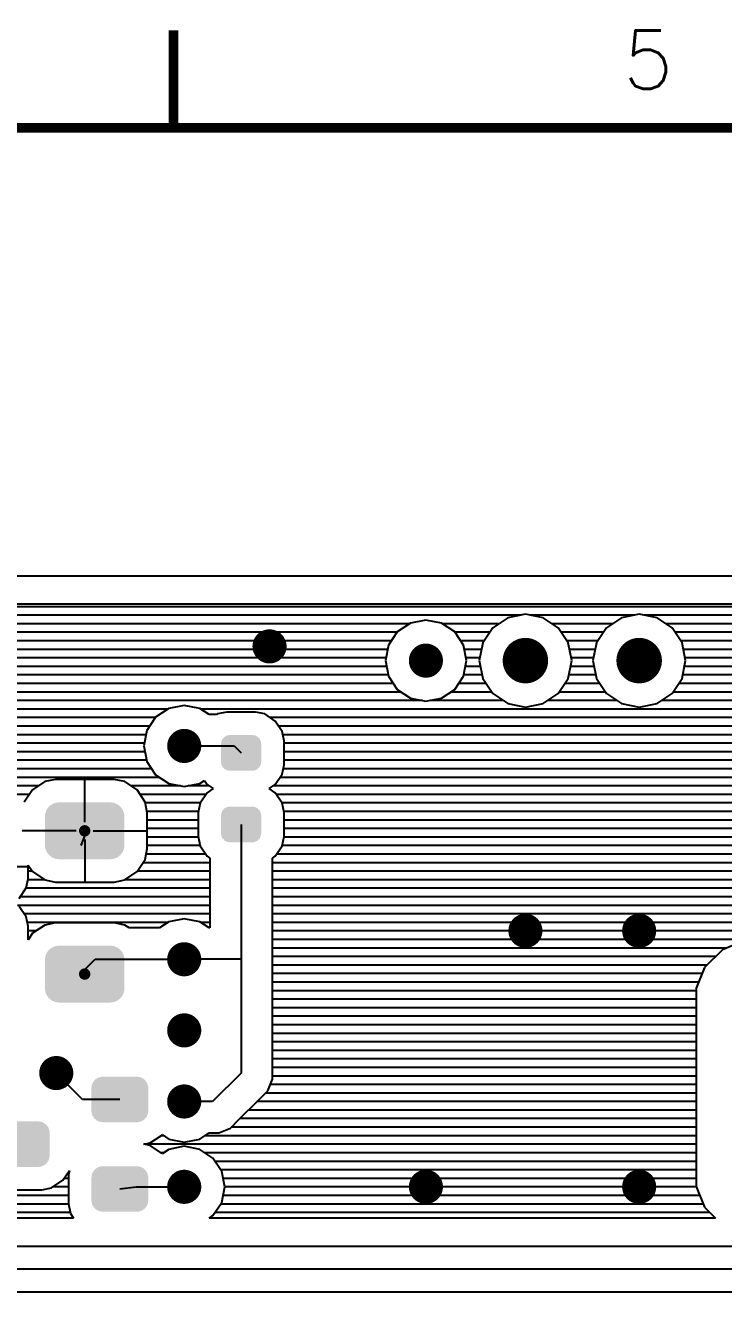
# Model space of a CAD drawing. Extents: x 295 to 953, y 10 to 290.
# Drawn here: x 679.4 to 715.2, y 224.6 to 290.2 of the extents above; entities that cross this region are included whole.
import ezdxf
from ezdxf.enums import TextEntityAlignment as Align

# ---------------------------------------------------------------- set-up
doc = ezdxf.new("R2010")
doc.units = 0
doc.header["$LTSCALE"] = 5
doc.header["$MEASUREMENT"] = 0
doc.layers.get('0').update_dxf_attribs({"linetype": 'CONTINUOUS', "lineweight": 25})
for name, color, linetype in [('DV-PEI-A6_BOT', 7, 'CONTINUOUS'), ('문자', 4, 'CONTINUOUS'), ('테두리', 3, 'CONTINUOUS')]:
    doc.layers.add(name, color=color, linetype=linetype)
doc.styles.get("Standard").update_dxf_attribs({"font": 'simplex.shx'})

# ---------------------------------------------------------------- blocks, each defined once
blk = doc.blocks.new('C')
at = {"layer": '테두리', "const_width": 0.5}
for points in [[(210, 290), (210, 285)], [(15, 285), (15, 15), (405, 15), (405, 285), (15, 285)]]:
    blk.add_lwpolyline(points, dxfattribs=at)
at = {"layer": '문자'}
blk.add_text('5', height=3, dxfattribs=at).set_placement((234.375, 288.5), align=Align.MIDDLE)

msp = doc.modelspace()

# ---------------------------------------------------------------- linework, layer by layer
for points, const_width in [([(692.343, 258.372, -1), (691.467, 258.372, -1)], 0.876), ([(705.633, 257.641, -1), (704.465, 257.641, -1)], 1.168), ([(711.475, 257.641, -1), (710.307, 257.641, -1)], 1.168), ([(700.376, 257.641, -1), (699.499, 257.641, -1)], 0.876), ([(687.961, 253.26, -1), (687.085, 253.26, -1)], 0.876), ([(682.557, 248.902, -1), (682.265, 248.902, -1)], 0.292), ([(705.487, 243.767, -1), (704.611, 243.767, -1)], 0.876), ([(711.329, 243.767, -1), (710.453, 243.767, -1)], 0.876), ([(687.961, 242.306, -1), (687.085, 242.306, -1)], 0.876), ([(682.557, 241.547, -1), (682.265, 241.547, -1)], 0.292), ([(687.961, 238.655, -1), (687.085, 238.655, -1)], 0.876), ([(681.389, 236.464, -1), (680.513, 236.464, -1)], 0.876), ([(687.961, 235.004, -1), (687.085, 235.004, -1)], 0.876), ([(687.961, 230.622, -1), (687.085, 230.622, -1)], 0.876), ([(700.376, 230.622, -1), (699.499, 230.622, -1)], 0.876), ([(711.329, 230.622, -1), (710.453, 230.622, -1)], 0.876)]:
    msp.add_lwpolyline(points, format="xyb", close=True, dxfattribs=dict(const_width=const_width))
for points in [[(691.478, 252.442), (691.478, 253.365), (689.41, 252.442), (689.41, 253.365)], [(691.475, 253.365), (691.457, 253.495), (689.413, 253.365), (689.434, 253.495)], [(691.457, 253.495), (691.45, 253.509), (689.434, 253.495), (689.436, 253.509)], [(691.45, 253.509), (691.394, 253.626), (689.436, 253.509), (689.497, 253.626)], [(691.394, 253.626), (691.382, 253.639), (689.497, 253.626), (689.504, 253.639)], [(691.382, 253.639), (691.293, 253.731), (689.504, 253.639), (689.599, 253.731)], [(691.293, 253.731), (691.275, 253.741), (689.599, 253.731), (689.608, 253.741)], [(691.275, 253.741), (691.164, 253.8), (689.608, 253.741), (689.73, 253.8)], [(691.164, 253.8), (691.136, 253.804), (689.73, 253.8), (689.739, 253.804)], [(691.136, 253.804), (691.02, 253.824), (689.739, 253.804), (689.869, 253.824)], [(691.454, 252.313), (691.475, 252.442), (689.432, 252.313), (689.413, 252.442)], [(691.452, 252.298), (691.454, 252.313), (689.439, 252.298), (689.432, 252.313)], [(691.391, 252.181), (691.452, 252.298), (689.495, 252.181), (689.439, 252.298)], [(691.385, 252.169), (691.391, 252.181), (689.507, 252.169), (689.495, 252.181)], [(691.289, 252.076), (691.385, 252.169), (689.596, 252.076), (689.507, 252.169)], [(691.28, 252.067), (691.289, 252.076), (689.613, 252.067), (689.596, 252.076)], [(691.159, 252.008), (691.28, 252.067), (689.725, 252.008), (689.613, 252.067)], [(691.149, 252.003), (691.159, 252.008), (689.753, 252.003), (689.725, 252.008)], [(691.02, 251.984), (691.149, 252.003), (689.869, 251.984), (689.753, 252.003)], [(684.36, 249.986), (684.345, 250.019), (680.458, 249.986), (680.482, 250.019)], [(684.345, 250.019), (684.251, 250.135), (680.482, 250.019), (680.567, 250.135)], [(684.251, 250.135), (684.229, 250.162), (680.567, 250.135), (680.6, 250.162)], [(684.229, 250.162), (684.106, 250.252), (680.6, 250.162), (680.71, 250.252)], [(684.106, 250.252), (684.08, 250.271), (680.71, 250.252), (680.752, 250.271)], [(684.08, 250.271), (683.935, 250.329), (680.752, 250.271), (680.878, 250.329)], [(683.935, 250.329), (683.909, 250.339), (680.878, 250.329), (680.936, 250.339)], [(683.909, 250.339), (683.734, 250.361), (680.936, 250.339), (681.059, 250.361)], [(683.734, 250.361), (683.726, 250.362), (681.059, 250.361), (681.097, 250.362)], [(691.382, 249.964), (691.293, 250.057), (689.504, 249.964), (689.599, 250.057)], [(691.293, 250.057), (691.275, 250.066), (689.599, 250.057), (689.608, 250.066)], [(691.275, 250.066), (691.164, 250.125), (689.608, 250.066), (689.73, 250.125)], [(691.164, 250.125), (691.136, 250.13), (689.73, 250.125), (689.739, 250.13)], [(691.136, 250.13), (691.02, 250.149), (689.739, 250.13), (689.869, 250.149)], [(684.456, 249.632), (684.455, 249.67), (680.367, 249.632), (680.372, 249.67)], [(684.456, 248.172), (684.456, 249.632), (680.367, 248.172), (680.367, 249.632)], [(684.455, 249.67), (684.429, 249.815), (680.372, 249.67), (680.39, 249.815)], [(684.429, 249.815), (684.422, 249.851), (680.39, 249.815), (680.405, 249.851)], [(684.422, 249.851), (684.36, 249.986), (680.405, 249.851), (680.458, 249.986)], [(691.478, 248.768), (691.478, 249.691), (689.41, 248.768), (689.41, 249.691)], [(691.475, 249.691), (691.457, 249.82), (689.413, 249.691), (689.434, 249.82)], [(691.457, 249.82), (691.45, 249.835), (689.434, 249.82), (689.436, 249.835)], [(691.45, 249.835), (691.394, 249.952), (689.436, 249.835), (689.497, 249.952)], [(691.394, 249.952), (691.382, 249.964), (689.497, 249.952), (689.504, 249.964)], [(691.454, 248.638), (691.475, 248.768), (689.432, 248.638), (689.413, 248.768)], [(684.451, 248.134), (684.456, 248.172), (680.368, 248.134), (680.367, 248.172)], [(684.433, 247.989), (684.451, 248.134), (680.394, 247.989), (680.368, 248.134)], [(691.452, 248.623), (691.454, 248.638), (689.439, 248.623), (689.432, 248.638)], [(691.391, 248.506), (691.452, 248.623), (689.495, 248.506), (689.439, 248.623)], [(691.385, 248.494), (691.391, 248.506), (689.507, 248.494), (689.495, 248.506)], [(691.289, 248.401), (691.385, 248.494), (689.596, 248.401), (689.507, 248.494)], [(691.28, 248.392), (691.289, 248.401), (689.613, 248.392), (689.596, 248.401)], [(691.159, 248.333), (691.28, 248.392), (689.725, 248.333), (689.613, 248.392)], [(691.149, 248.328), (691.159, 248.333), (689.753, 248.328), (689.725, 248.333)], [(691.02, 248.309), (691.149, 248.328), (689.869, 248.309), (689.753, 248.328)], [(684.418, 247.952), (684.433, 247.989), (680.4, 247.952), (680.394, 247.989)], [(684.365, 247.817), (684.418, 247.952), (680.463, 247.817), (680.4, 247.952)], [(684.341, 247.785), (684.365, 247.817), (680.478, 247.785), (680.463, 247.817)], [(684.255, 247.669), (684.341, 247.785), (680.572, 247.669), (680.478, 247.785)], [(684.223, 247.642), (684.255, 247.669), (680.594, 247.642), (680.572, 247.669)], [(684.113, 247.552), (684.223, 247.642), (680.717, 247.552), (680.594, 247.642)], [(684.071, 247.533), (684.113, 247.552), (680.743, 247.533), (680.717, 247.552)], [(683.945, 247.475), (684.071, 247.533), (680.888, 247.475), (680.743, 247.533)], [(683.887, 247.465), (683.945, 247.475), (680.914, 247.465), (680.888, 247.475)], [(683.764, 247.442), (683.887, 247.465), (681.089, 247.442), (680.914, 247.465)], [(683.726, 247.441), (683.764, 247.442), (681.097, 247.441), (681.089, 247.442)], [(684.345, 242.664), (684.251, 242.78), (680.482, 242.664), (680.567, 242.78)], [(684.251, 242.78), (684.229, 242.807), (680.567, 242.78), (680.6, 242.807)], [(684.229, 242.807), (684.106, 242.896), (680.6, 242.807), (680.71, 242.896)], [(684.106, 242.896), (684.08, 242.916), (680.71, 242.896), (680.752, 242.916)], [(684.08, 242.916), (683.935, 242.974), (680.752, 242.916), (680.878, 242.974)], [(683.935, 242.974), (683.909, 242.984), (680.878, 242.974), (680.936, 242.984)], [(683.909, 242.984), (683.734, 243.006), (680.936, 242.984), (681.059, 243.006)], [(683.734, 243.006), (683.726, 243.007), (681.059, 243.006), (681.097, 243.007)], [(684.456, 242.277), (684.455, 242.315), (680.367, 242.277), (680.372, 242.315)], [(684.456, 240.817), (684.456, 242.277), (680.367, 240.817), (680.367, 242.277)], [(684.455, 242.315), (684.429, 242.46), (680.372, 242.315), (680.39, 242.46)], [(684.429, 242.46), (684.422, 242.496), (680.39, 242.46), (680.405, 242.496)], [(684.422, 242.496), (684.36, 242.631), (680.405, 242.496), (680.458, 242.631)], [(684.36, 242.631), (684.345, 242.664), (680.458, 242.631), (680.482, 242.664)], [(684.451, 240.779), (684.456, 240.817), (680.368, 240.779), (680.367, 240.817)], [(684.433, 240.634), (684.451, 240.779), (680.394, 240.634), (680.368, 240.779)], [(684.418, 240.597), (684.433, 240.634), (680.4, 240.597), (680.394, 240.634)], [(684.365, 240.462), (684.418, 240.597), (680.463, 240.462), (680.4, 240.597)], [(684.341, 240.43), (684.365, 240.462), (680.478, 240.43), (680.463, 240.462)], [(684.255, 240.314), (684.341, 240.43), (680.572, 240.314), (680.478, 240.43)], [(684.223, 240.287), (684.255, 240.314), (680.594, 240.287), (680.572, 240.314)], [(684.113, 240.197), (684.223, 240.287), (680.717, 240.197), (680.594, 240.287)], [(684.071, 240.178), (684.113, 240.197), (680.743, 240.178), (680.717, 240.197)], [(683.945, 240.12), (684.071, 240.178), (680.888, 240.12), (680.743, 240.178)], [(683.887, 240.11), (683.945, 240.12), (680.914, 240.11), (680.888, 240.12)], [(683.764, 240.087), (683.887, 240.11), (681.089, 240.087), (680.914, 240.11)], [(683.726, 240.086), (683.764, 240.087), (681.097, 240.086), (681.089, 240.087)], [(685.406, 236.186), (685.327, 236.222), (683.037, 236.186), (683.092, 236.222)], [(685.327, 236.222), (685.256, 236.254), (683.092, 236.222), (683.197, 236.254)], [(685.256, 236.254), (685.142, 236.27), (683.197, 236.254), (683.25, 236.27)], [(685.142, 236.27), (685.093, 236.277), (683.25, 236.27), (683.34, 236.277)], [(685.677, 235.693), (685.67, 235.784), (682.756, 235.693), (682.769, 235.784)], [(685.677, 234.525), (685.677, 235.693), (682.756, 234.525), (682.756, 235.693)], [(685.67, 235.784), (685.648, 235.856), (682.769, 235.784), (682.779, 235.856)], [(685.648, 235.856), (685.622, 235.941), (682.779, 235.856), (682.818, 235.941)], [(685.622, 235.941), (685.579, 236.006), (682.818, 235.941), (682.847, 236.006)], [(685.579, 236.006), (685.531, 236.079), (682.847, 236.006), (682.909, 236.079)], [(685.531, 236.079), (685.47, 236.132), (682.909, 236.079), (682.954, 236.132)], [(685.47, 236.132), (685.406, 236.186), (682.954, 236.132), (683.037, 236.186)], [(685.664, 234.434), (685.677, 234.525), (682.763, 234.434), (682.756, 234.525)], [(685.654, 234.362), (685.664, 234.434), (682.785, 234.362), (682.763, 234.434)], [(685.615, 234.277), (685.654, 234.362), (682.811, 234.277), (682.785, 234.362)], [(685.586, 234.211), (685.615, 234.277), (682.854, 234.211), (682.811, 234.277)], [(680.583, 233.56), (680.557, 233.645), (677.714, 233.56), (677.753, 233.645)], [(680.557, 233.645), (680.514, 233.711), (677.753, 233.645), (677.782, 233.711)], [(680.514, 233.711), (680.466, 233.783), (677.782, 233.711), (677.844, 233.783)], [(680.466, 233.783), (680.405, 233.836), (677.844, 233.783), (677.889, 233.836)], [(680.405, 233.836), (680.341, 233.89), (677.889, 233.836), (677.972, 233.89)], [(680.341, 233.89), (680.262, 233.926), (677.972, 233.89), (678.027, 233.926)], [(680.262, 233.926), (680.191, 233.958), (678.027, 233.926), (678.132, 233.958)], [(680.191, 233.958), (680.077, 233.974), (678.132, 233.958), (678.185, 233.974)], [(680.077, 233.974), (680.028, 233.981), (678.185, 233.974), (678.275, 233.981)], [(685.524, 234.139), (685.586, 234.211), (682.902, 234.139), (682.854, 234.211)], [(685.479, 234.086), (685.524, 234.139), (682.963, 234.086), (682.902, 234.139)], [(685.396, 234.032), (685.479, 234.086), (683.027, 234.032), (682.963, 234.086)], [(685.341, 233.996), (685.396, 234.032), (683.106, 233.996), (683.027, 234.032)], [(685.236, 233.964), (685.341, 233.996), (683.177, 233.964), (683.106, 233.996)], [(685.183, 233.948), (685.236, 233.964), (683.291, 233.948), (683.177, 233.964)], [(685.093, 233.941), (685.183, 233.948), (683.34, 233.941), (683.291, 233.948)], [(680.612, 233.397), (680.605, 233.488), (677.691, 233.397), (677.704, 233.488)], [(680.612, 232.229), (680.612, 233.397), (677.691, 232.229), (677.691, 233.397)], [(680.605, 233.488), (680.583, 233.56), (677.704, 233.488), (677.714, 233.56)], [(680.599, 232.138), (680.612, 232.229), (677.698, 232.138), (677.691, 232.229)], [(680.589, 232.066), (680.599, 232.138), (677.72, 232.066), (677.698, 232.138)], [(680.55, 231.981), (680.589, 232.066), (677.746, 231.981), (677.72, 232.066)], [(680.521, 231.915), (680.55, 231.981), (677.789, 231.915), (677.746, 231.981)], [(680.459, 231.843), (680.521, 231.915), (677.837, 231.843), (677.789, 231.915)], [(680.414, 231.79), (680.459, 231.843), (677.898, 231.79), (677.837, 231.843)], [(680.331, 231.736), (680.414, 231.79), (677.962, 231.736), (677.898, 231.79)], [(680.276, 231.7), (680.331, 231.736), (678.041, 231.7), (677.962, 231.736)], [(680.171, 231.668), (680.276, 231.7), (678.112, 231.668), (678.041, 231.7)], [(680.118, 231.652), (680.171, 231.668), (678.226, 231.652), (678.112, 231.668)], [(680.028, 231.645), (680.118, 231.652), (678.275, 231.645), (678.226, 231.652)], [(685.406, 231.588), (685.327, 231.624), (683.037, 231.588), (683.092, 231.624)], [(685.327, 231.624), (685.256, 231.656), (683.092, 231.624), (683.197, 231.656)], [(685.256, 231.656), (685.142, 231.673), (683.197, 231.656), (683.25, 231.673)], [(685.142, 231.673), (685.093, 231.68), (683.25, 231.673), (683.34, 231.68)], [(685.677, 231.095), (685.67, 231.186), (682.756, 231.095), (682.769, 231.186)], [(685.677, 229.927), (685.677, 231.095), (682.756, 229.927), (682.756, 231.095)], [(685.67, 231.186), (685.648, 231.259), (682.769, 231.186), (682.779, 231.259)], [(685.648, 231.259), (685.622, 231.343), (682.779, 231.259), (682.818, 231.343)], [(685.622, 231.343), (685.579, 231.409), (682.818, 231.343), (682.847, 231.409)], [(685.579, 231.409), (685.531, 231.481), (682.847, 231.409), (682.909, 231.481)], [(685.531, 231.481), (685.47, 231.534), (682.909, 231.481), (682.954, 231.534)], [(685.47, 231.534), (685.406, 231.588), (682.954, 231.534), (683.037, 231.588)], [(685.664, 229.837), (685.677, 229.927), (682.763, 229.837), (682.756, 229.927)], [(685.654, 229.764), (685.664, 229.837), (682.785, 229.764), (682.763, 229.837)], [(685.615, 229.679), (685.654, 229.764), (682.811, 229.679), (682.785, 229.764)], [(685.586, 229.614), (685.615, 229.679), (682.854, 229.614), (682.811, 229.679)], [(685.524, 229.541), (685.586, 229.614), (682.902, 229.541), (682.854, 229.614)], [(685.479, 229.488), (685.524, 229.541), (682.963, 229.488), (682.902, 229.541)], [(685.396, 229.434), (685.479, 229.488), (683.027, 229.434), (682.963, 229.488)], [(685.341, 229.398), (685.396, 229.434), (683.106, 229.398), (683.027, 229.434)], [(685.236, 229.366), (685.341, 229.398), (683.177, 229.366), (683.106, 229.398)], [(685.183, 229.35), (685.236, 229.366), (683.291, 229.35), (683.177, 229.366)], [(685.093, 229.343), (685.183, 229.35), (683.34, 229.343), (683.291, 229.35)]]:
    msp.add_solid(points)
at = {"layer": 'DV-PEI-A6_BOT'}
for p, q in [((515.377, 262), (858.075, 262)), ((533.014, 260.562), (682.411, 260.562)), ((682.411, 260.562), (840.864, 260.562)), ((704.821, 259.972), (532.126, 259.972)), ((840.765, 260.411), (532.663, 260.411)), ((705.049, 260.019), (704.138, 259.838)), ((705.966, 259.838), (705.049, 260.019)), ((710.663, 259.972), (705.283, 259.972)), ((710.891, 260.019), (709.98, 259.838)), ((711.808, 259.838), (710.891, 260.019)), ((734.031, 259.972), (711.125, 259.972)), ((699.102, 259.534), (531.688, 259.534)), ((699.143, 259.564), (698.465, 259.114)), ((699.937, 259.721), (699.143, 259.564)), ((700.738, 259.564), (699.937, 259.721)), ((701.415, 259.114), (700.738, 259.564)), ((703.688, 259.534), (700.779, 259.534)), ((703.367, 259.324), (702.853, 258.553)), ((704.138, 259.838), (703.367, 259.324)), ((706.738, 259.324), (705.966, 259.838)), ((709.53, 259.534), (706.416, 259.534)), ((707.252, 258.553), (706.738, 259.324)), ((709.209, 259.324), (708.695, 258.553)), ((709.98, 259.838), (709.209, 259.324)), ((712.58, 259.324), (711.808, 259.838)), ((732.898, 259.534), (712.258, 259.534)), ((713.094, 258.553), (712.58, 259.324)), ((698.161, 258.658), (530.812, 258.658)), ((698.459, 259.096), (531.25, 259.096)), ((698.465, 259.114), (698.015, 258.436)), ((701.865, 258.436), (701.415, 259.114)), ((703.215, 259.096), (701.421, 259.096)), ((702.923, 258.658), (701.719, 258.658)), ((702.853, 258.553), (702.671, 257.641)), ((709.057, 259.096), (706.889, 259.096)), ((708.765, 258.658), (707.181, 258.658)), ((707.433, 257.641), (707.252, 258.553)), ((708.695, 258.553), (708.513, 257.641)), ((732.425, 259.096), (712.731, 259.096)), ((732.133, 258.658), (713.023, 258.658)), ((713.275, 257.641), (713.094, 258.553)), ((697.975, 258.22), (530.373, 258.22)), ((698.015, 258.436), (697.858, 257.641)), ((702.023, 257.641), (701.865, 258.436)), ((702.788, 258.22), (701.906, 258.22)), ((708.63, 258.22), (707.316, 258.22)), ((731.998, 258.22), (713.158, 258.22)), ((697.916, 257.344), (529.795, 257.344)), ((697.887, 257.782), (529.976, 257.782)), ((697.858, 257.641), (698.015, 256.841)), ((701.865, 256.841), (702.023, 257.641)), ((702.73, 257.344), (701.965, 257.344)), ((702.701, 257.782), (701.994, 257.782)), ((702.671, 257.641), (702.853, 256.724)), ((707.252, 256.724), (707.433, 257.641)), ((708.572, 257.344), (707.374, 257.344)), ((708.543, 257.782), (707.403, 257.782)), ((708.513, 257.641), (708.695, 256.724)), ((713.094, 256.724), (713.275, 257.641)), ((731.94, 257.344), (713.216, 257.344)), ((731.911, 257.782), (713.245, 257.782)), ((698.004, 256.905), (529.789, 256.905)), ((698.015, 256.841), (698.465, 256.163)), ((701.415, 256.163), (701.865, 256.841)), ((702.818, 256.905), (701.877, 256.905)), ((702.853, 256.724), (703.367, 255.953)), ((706.738, 255.953), (707.252, 256.724)), ((708.66, 256.905), (707.287, 256.905)), ((708.695, 256.724), (709.209, 255.953)), ((712.58, 255.953), (713.094, 256.724)), ((732.028, 256.905), (713.129, 256.905)), ((698.261, 256.467), (529.789, 256.467)), ((698.664, 256.029), (529.789, 256.029)), ((698.465, 256.163), (699.143, 255.714)), ((700.738, 255.714), (701.415, 256.163)), ((703.314, 256.029), (701.217, 256.029)), ((703.022, 256.467), (701.62, 256.467)), ((703.367, 255.953), (704.138, 255.439)), ((705.966, 255.439), (706.738, 255.953)), ((709.156, 256.029), (706.79, 256.029)), ((708.864, 256.467), (707.082, 256.467)), ((709.209, 255.953), (709.98, 255.439)), ((711.808, 255.439), (712.58, 255.953)), ((732.524, 256.029), (712.632, 256.029)), ((732.232, 256.467), (712.924, 256.467)), ((699.739, 255.591), (642.627, 255.591)), ((687.523, 255.34), (686.729, 255.182)), ((688.324, 255.182), (687.523, 255.34)), ((699.143, 255.714), (699.937, 255.556)), ((699.937, 255.556), (700.738, 255.714)), ((703.904, 255.591), (700.142, 255.591)), ((704.138, 255.439), (705.049, 255.258)), ((705.049, 255.258), (705.966, 255.439)), ((709.746, 255.591), (706.2, 255.591)), ((709.98, 255.439), (710.891, 255.258)), ((710.891, 255.258), (711.808, 255.439)), ((733.114, 255.591), (712.042, 255.591)), ((686.688, 255.153), (643.399, 255.153)), ((686.045, 254.715), (643.726, 254.715)), ((686.051, 254.732), (685.601, 254.055)), ((686.729, 255.182), (686.051, 254.732)), ((688.803, 254.867), (688.324, 255.182)), ((724.345, 255.153), (688.364, 255.153)), ((689.182, 254.867), (688.803, 254.867)), ((689.235, 254.902), (689.182, 254.867)), ((689.714, 254.995), (689.235, 254.902)), ((691.18, 254.995), (689.714, 254.995)), ((691.659, 254.902), (691.18, 254.995)), ((692.197, 254.539), (691.659, 254.902)), ((723.276, 254.715), (691.928, 254.715)), ((685.747, 254.277), (643.942, 254.277)), ((685.601, 254.055), (685.443, 253.26)), ((692.553, 254.002), (692.197, 254.539)), ((722.821, 254.277), (692.372, 254.277)), ((692.652, 253.529), (692.553, 254.002)), ((685.56, 253.838), (649.796, 253.838)), ((685.473, 253.4), (650.111, 253.4)), ((722.528, 253.838), (692.588, 253.838)), ((692.652, 252.284), (692.652, 253.529)), ((722.406, 253.4), (692.652, 253.4)), ((685.502, 252.962), (650.263, 252.962)), ((685.443, 253.26), (685.601, 252.46)), ((687.523, 253.26), (690.094, 253.26)), ((690.094, 253.26), (690.444, 252.904)), ((722.341, 252.962), (692.652, 252.962)), ((685.589, 252.524), (650.298, 252.524)), ((685.847, 252.086), (650.298, 252.086)), ((685.601, 252.46), (686.051, 251.782)), ((692.553, 251.811), (692.652, 252.284)), ((722.341, 252.086), (692.612, 252.086)), ((722.341, 252.524), (692.652, 252.524)), ((686.25, 251.648), (650.298, 251.648)), ((680.361, 251.426), (679.73, 251.005)), ((680.91, 251.531), (680.361, 251.426)), ((683.919, 251.531), (680.91, 251.531)), ((682.411, 249.34), (682.411, 251.531)), ((684.468, 251.426), (683.919, 251.531)), ((685.099, 251.005), (684.468, 251.426)), ((686.051, 251.782), (686.729, 251.332)), ((686.729, 251.332), (687.523, 251.174)), ((687.523, 251.174), (688.324, 251.332)), ((688.324, 251.332), (688.557, 251.484)), ((688.557, 251.484), (688.697, 251.274)), ((692.197, 251.274), (692.553, 251.811)), ((722.341, 251.648), (692.448, 251.648)), ((680.045, 251.209), (650.228, 251.209)), ((679.578, 250.771), (673.835, 250.771)), ((679.73, 251.005), (679.309, 250.374)), ((687.325, 251.209), (684.783, 251.209)), ((685.519, 250.374), (685.099, 251.005)), ((688.639, 250.771), (685.251, 250.771)), ((688.785, 251.209), (687.728, 251.209)), ((688.697, 250.859), (688.341, 250.321)), ((688.697, 251.274), (689.007, 251.069)), ((689.007, 251.069), (688.697, 250.859)), ((691.887, 251.069), (692.197, 251.274)), ((692.197, 250.859), (691.887, 251.069)), ((722.341, 251.209), (692.109, 251.209)), ((692.553, 250.321), (692.197, 250.859)), ((722.341, 250.771), (692.255, 250.771)), ((685.625, 249.819), (685.519, 250.374)), ((688.347, 250.333), (685.525, 250.333)), ((688.341, 250.321), (688.242, 249.848)), ((722.341, 250.333), (692.547, 250.333)), ((692.652, 249.848), (692.553, 250.321)), ((688.253, 249.895), (685.613, 249.895)), ((685.625, 247.985), (685.625, 249.819)), ((688.242, 249.457), (685.625, 249.457)), ((688.242, 249.848), (688.242, 248.604)), ((722.429, 249.895), (692.641, 249.895)), ((692.652, 248.604), (692.652, 249.848)), ((722.604, 249.457), (692.652, 249.457)), ((681.973, 248.902), (679.198, 248.902)), ((682.411, 248.674), (682.411, 248.902)), ((682.85, 248.902), (685.625, 248.902)), ((688.242, 249.019), (685.625, 249.019)), ((690.444, 249.229), (690.444, 242.306)), ((722.896, 249.019), (692.652, 249.019)), ((682.411, 248.674), (682.213, 248.148)), ((682.411, 248.464), (682.411, 246.273)), ((688.248, 248.581), (685.625, 248.581)), ((688.335, 248.142), (685.625, 248.142)), ((688.242, 248.604), (688.341, 248.131)), ((688.341, 248.131), (688.697, 247.593)), ((692.197, 247.593), (692.553, 248.131)), ((692.553, 248.131), (692.652, 248.604)), ((761.863, 248.142), (692.559, 248.142)), ((723.434, 248.581), (692.647, 248.581)), ((685.099, 246.805), (685.519, 247.436)), ((685.519, 247.436), (685.625, 247.985)), ((688.621, 247.704), (685.572, 247.704)), ((688.697, 247.593), (688.838, 247.5)), ((688.838, 247.5), (688.838, 243.913)), ((692.051, 247.5), (692.197, 247.593)), ((692.051, 242.622), (692.051, 247.5)), ((761.863, 247.704), (692.273, 247.704)), ((677.738, 247.062), (679.508, 247.062)), ((679.508, 246.442), (679.508, 247.143)), ((679.508, 247.143), (679.73, 246.805)), ((679.712, 246.828), (679.508, 246.828)), ((679.73, 246.805), (680.361, 246.384)), ((684.468, 246.384), (685.099, 246.805)), ((688.838, 246.828), (685.116, 246.828)), ((688.838, 247.266), (685.408, 247.266)), ((716.494, 247.266), (692.051, 247.266)), ((716.178, 246.828), (692.051, 246.828)), ((679.409, 245.969), (679.508, 246.442)), ((680.349, 246.39), (679.496, 246.39)), ((680.361, 246.384), (680.91, 246.273)), ((680.91, 246.273), (683.919, 246.273)), ((683.919, 246.273), (684.468, 246.384)), ((688.838, 246.39), (684.479, 246.39)), ((716.026, 246.39), (692.051, 246.39)), ((679.052, 245.432), (679.409, 245.969)), ((688.838, 245.514), (679.111, 245.514)), ((688.838, 245.952), (679.403, 245.952)), ((715.991, 245.952), (692.051, 245.952)), ((715.991, 245.514), (692.051, 245.514)), ((688.838, 245.075), (678.965, 245.075)), ((679.409, 244.479), (679.052, 245.017)), ((715.991, 245.075), (692.051, 245.075)), ((688.838, 244.637), (679.303, 244.637)), ((679.508, 244.006), (679.409, 244.479)), ((686.688, 244.199), (679.467, 244.199)), ((680.91, 244.176), (680.361, 244.065)), ((683.919, 244.176), (680.91, 244.176)), ((684.468, 244.065), (683.919, 244.176)), ((686.729, 244.228), (686.25, 243.913)), ((687.523, 244.386), (686.729, 244.228)), ((688.324, 244.228), (687.523, 244.386)), ((688.803, 243.913), (688.324, 244.228)), ((688.838, 244.199), (688.364, 244.199)), ((716.061, 244.637), (692.051, 244.637)), ((716.295, 244.199), (692.051, 244.199)), ((679.508, 243.305), (679.508, 244.006)), ((679.911, 243.761), (679.508, 243.761)), ((679.73, 243.644), (679.508, 243.305)), ((680.361, 244.065), (679.73, 243.644)), ((684.701, 243.913), (684.468, 244.065)), ((686.25, 243.913), (684.701, 243.913)), ((688.838, 243.913), (688.803, 243.913)), ((716.757, 243.761), (692.051, 243.761)), ((679.52, 243.323), (679.508, 243.323)), ((716.295, 243.323), (692.051, 243.323)), ((715.378, 242.885), (692.051, 242.885)), ((715.168, 242.797), (714.25, 241.886)), ((715.705, 243.019), (715.168, 242.797)), ((682.411, 241.775), (682.943, 242.306)), ((682.943, 242.306), (687.523, 242.306)), ((690.444, 242.306), (687.523, 242.306)), ((690.444, 242.306), (690.444, 236.464)), ((692.051, 241.985), (692.051, 242.622)), ((714.817, 242.446), (692.051, 242.446)), ((682.411, 241.775), (682.213, 241.576)), ((682.213, 241.576), (682.242, 241.547)), ((682.242, 241.547), (682.411, 241.547)), ((714.379, 242.008), (692.051, 242.008)), ((692.051, 236.78), (692.051, 241.985)), ((714.122, 241.57), (692.051, 241.57)), ((714.25, 241.886), (713.812, 240.828)), ((713.941, 241.132), (692.051, 241.132)), ((713.812, 240.828), (713.812, 230.634)), ((713.812, 240.694), (692.051, 240.694)), ((713.812, 240.256), (692.051, 240.256)), ((713.812, 239.818), (692.051, 239.818)), ((713.812, 239.379), (692.051, 239.379)), ((713.812, 238.941), (692.051, 238.941)), ((713.812, 238.503), (692.051, 238.503)), ((713.812, 238.065), (692.051, 238.065)), ((713.812, 237.627), (692.051, 237.627)), ((713.812, 237.189), (692.051, 237.189)), ((682.306, 235.109), (680.951, 236.464)), ((690.444, 236.464), (688.984, 235.004)), ((692.051, 236.143), (692.051, 236.78)), ((713.812, 236.751), (692.051, 236.751)), ((713.812, 236.312), (692.051, 236.312)), ((691.811, 235.553), (692.051, 236.143)), ((713.812, 235.874), (691.946, 235.874)), ((684.217, 235.109), (682.306, 235.109)), ((688.984, 235.004), (687.523, 235.004)), ((690.351, 234.092), (691.356, 235.097)), ((713.812, 234.998), (691.256, 234.998)), ((691.356, 235.097), (691.811, 235.553)), ((713.812, 235.436), (691.694, 235.436)), ((713.812, 234.56), (690.818, 234.56)), ((689.305, 233.397), (689.895, 233.637)), ((689.895, 233.637), (690.351, 234.092)), ((713.812, 233.683), (689.942, 233.683)), ((713.812, 234.122), (690.38, 234.122)), ((685.776, 232.877), (686.355, 233.263)), ((686.472, 233.245), (686.331, 233.245)), ((686.355, 233.263), (686.384, 233.304)), ((686.384, 233.304), (686.729, 233.076)), ((686.729, 233.076), (687.523, 232.918)), ((687.523, 232.918), (688.324, 233.076)), ((688.324, 233.076), (688.803, 233.397)), ((713.812, 233.245), (688.581, 233.245)), ((688.803, 233.397), (689.305, 233.397)), ((685.449, 232.813), (685.776, 232.877)), ((685.776, 232.743), (685.449, 232.813)), ((713.812, 232.807), (685.449, 232.807)), ((686.355, 232.357), (685.776, 232.743)), ((686.472, 232.369), (686.331, 232.369)), ((686.384, 232.316), (686.355, 232.357)), ((686.729, 232.544), (686.384, 232.316)), ((687.523, 232.702), (686.729, 232.544)), ((688.324, 232.544), (687.523, 232.702)), ((689.001, 232.094), (688.324, 232.544)), ((713.812, 232.369), (688.586, 232.369)), ((689.451, 231.417), (689.001, 232.094)), ((713.812, 231.931), (689.106, 231.931)), ((681.296, 230.961), (681.623, 231.452)), ((681.588, 231.055), (681.36, 231.055)), ((681.623, 231.452), (681.588, 231.265)), ((681.588, 231.265), (681.588, 229.752)), ((713.812, 231.493), (689.398, 231.493)), ((689.609, 230.622), (689.451, 231.417)), ((713.812, 231.055), (689.521, 231.055)), ((678.106, 230.476), (680.203, 230.476)), ((680.203, 230.476), (680.711, 230.576)), ((680.711, 230.576), (681.296, 230.961)), ((681.588, 230.616), (680.782, 230.616)), ((684.217, 230.511), (685.052, 230.622)), ((685.052, 230.622), (687.523, 230.622)), ((689.451, 229.822), (689.609, 230.622)), ((713.818, 230.616), (689.609, 230.616)), ((713.812, 230.634), (714.25, 229.577)), ((681.588, 229.74), (652.313, 229.74)), ((681.588, 230.178), (652.43, 230.178)), ((681.588, 229.752), (681.687, 229.244)), ((689.001, 229.144), (689.451, 229.822)), ((714.18, 229.74), (689.398, 229.74)), ((713.999, 230.178), (689.521, 230.178)), ((681.839, 229.016), (651.729, 229.016)), ((681.675, 229.302), (652.015, 229.302)), ((681.687, 229.244), (681.839, 229.016)), ((688.803, 229.016), (689.001, 229.144)), ((714.817, 229.016), (688.803, 229.016)), ((714.525, 229.302), (689.106, 229.302)), ((714.25, 229.577), (714.817, 229.016)), ((759.234, 227.555), (628.957, 227.555)), ((761.571, 226.387), (652.617, 226.387)), ((763.323, 225.218), (655.1, 225.218))]:
    msp.add_line(p, q, dxfattribs=at)

# ---------------------------------------------------------------- block references
msp.add_blockref('C', (476.978, 0))

doc.saveas('drawing.dxf')
